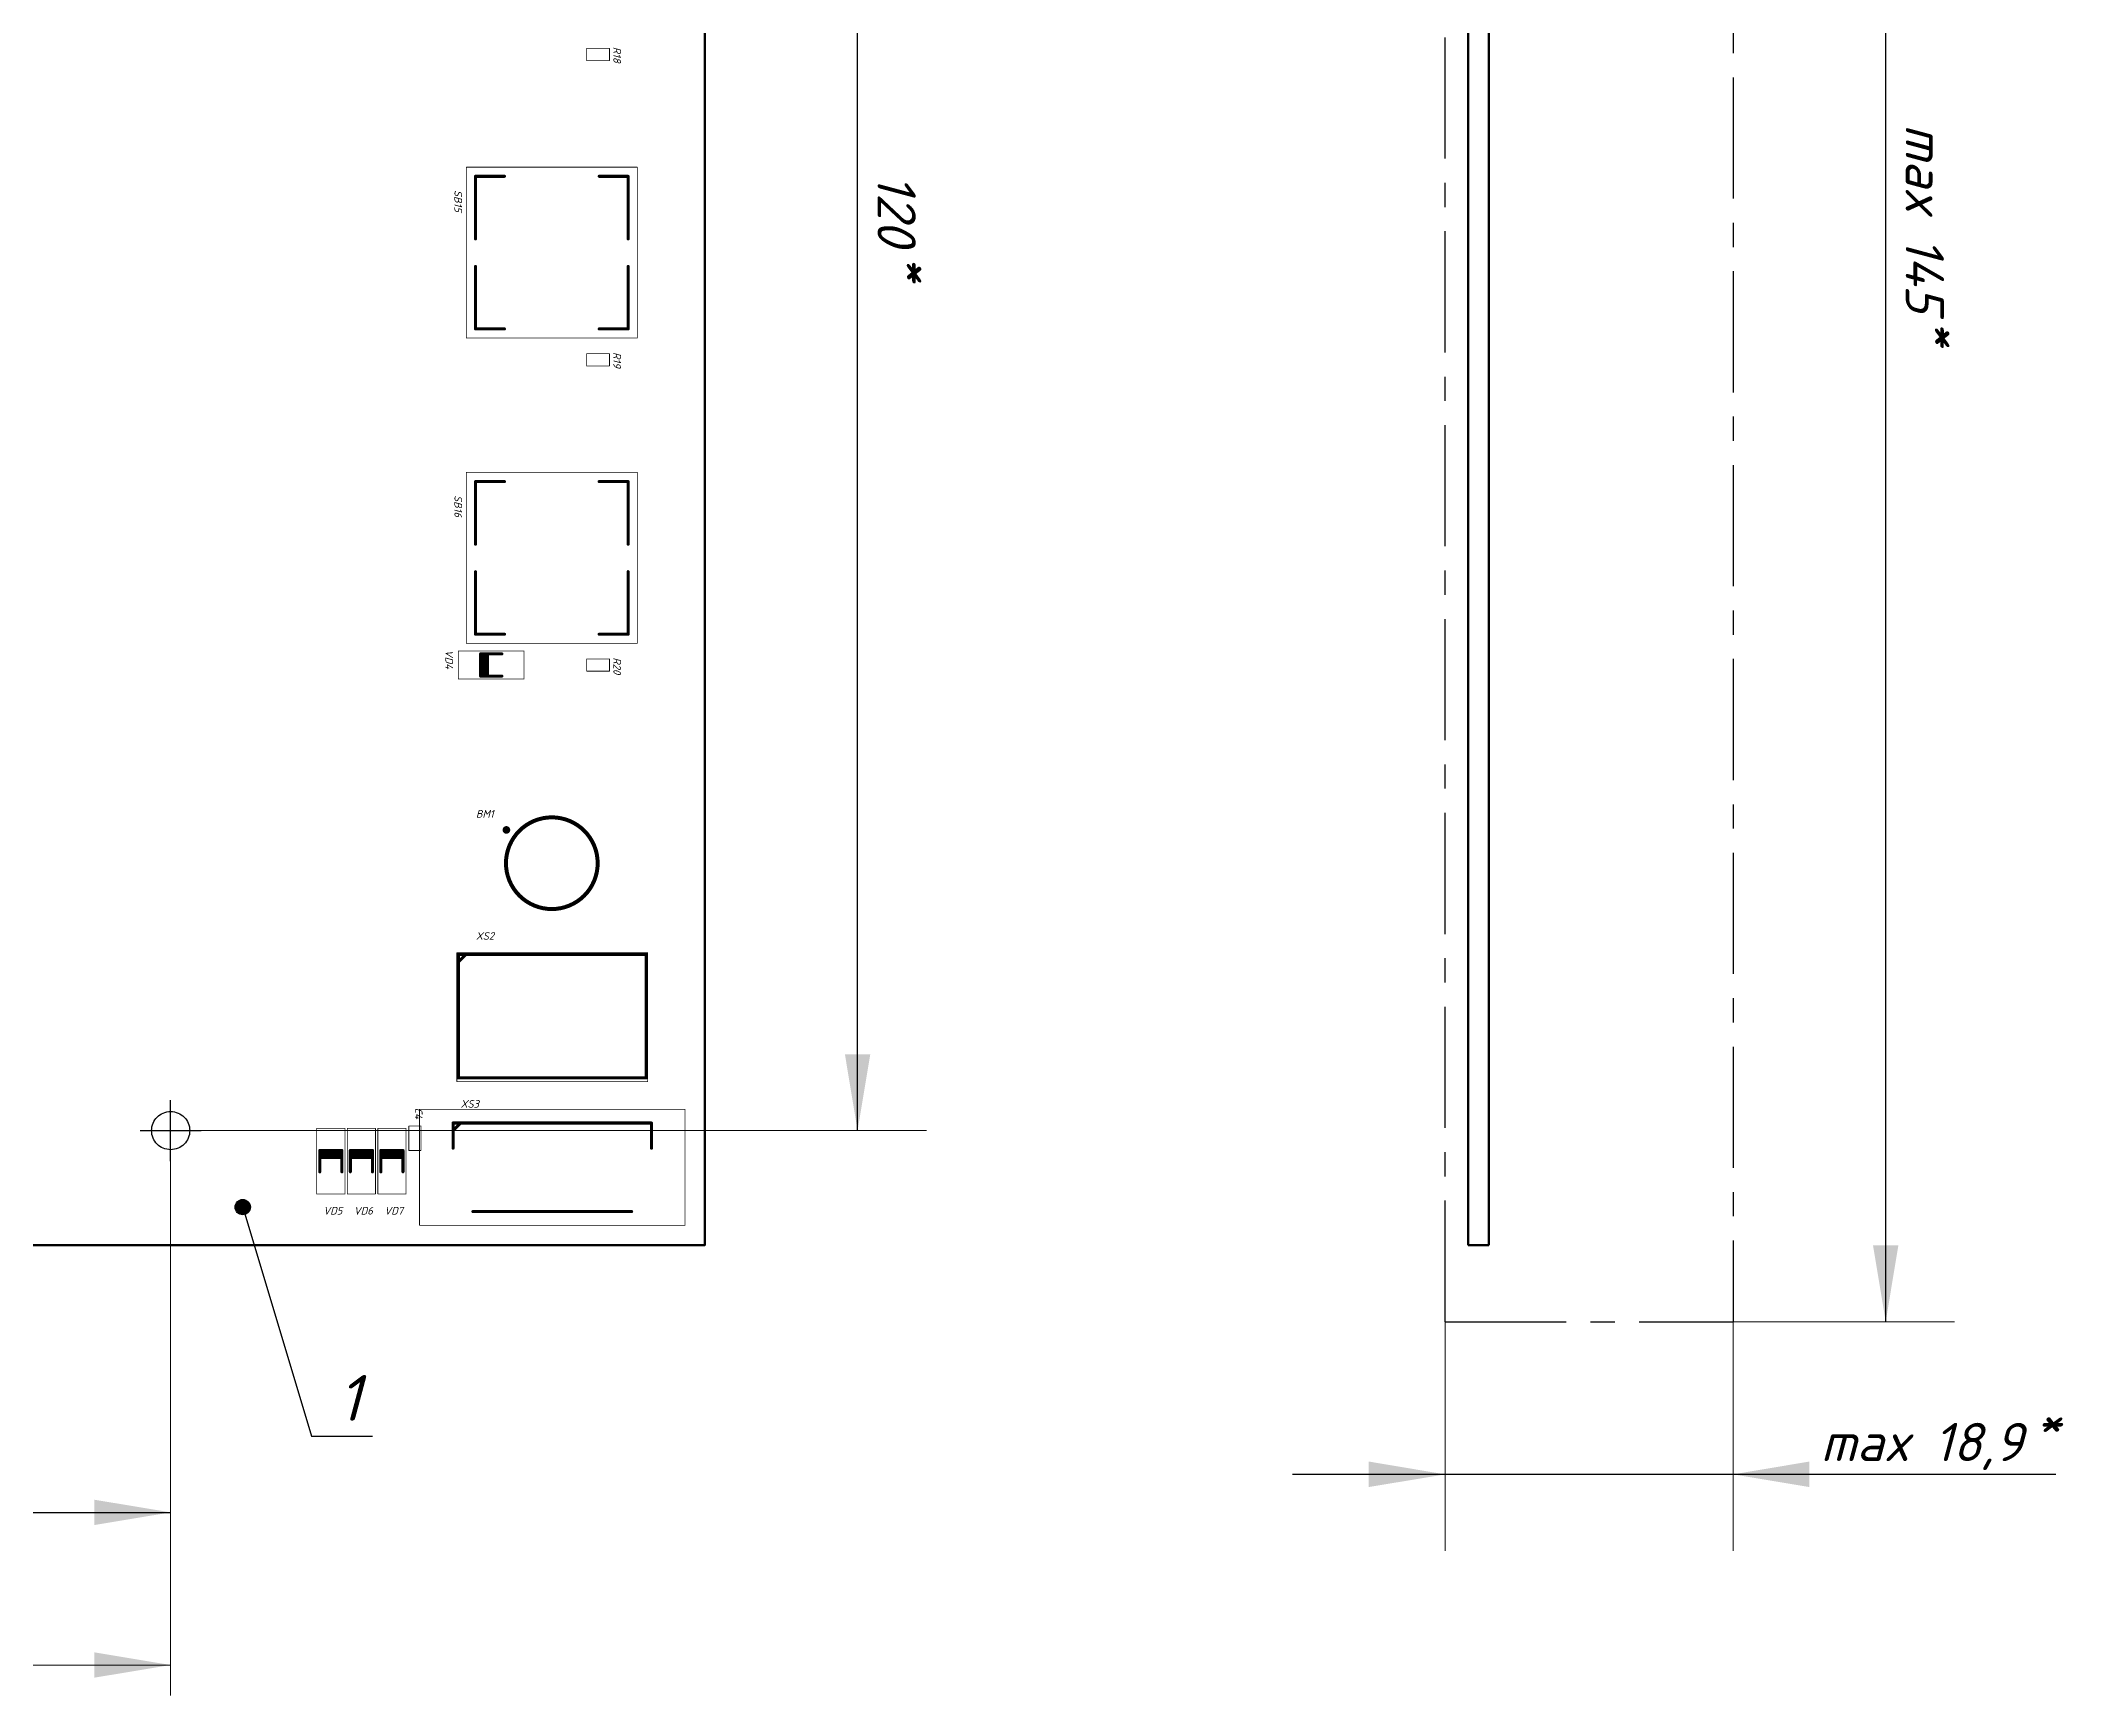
# Model space of a CAD drawing. Header units: millimetres. Extents: x 0 to 594, y 0 to 420.
# Drawn here: x 261.5 to 394, y 180.5 to 288.9 of the extents above; entities that cross this region are included whole.
import ezdxf

# ---------------------------------------------------------------- set-up
doc = ezdxf.new("R2010")
doc.units = ezdxf.units.MM
doc.header["$LTSCALE"] = 0.5
doc.linetypes.add('осевая', pattern=[50.8, 31.75, -6.35, 6.35, -6.35])
for name, color, linetype in [('KeepOutLayer', 6, 'Continuous'), ('Mechanical15', 82, 'Continuous'), ('TopOverlay', 2, 'Continuous')]:
    doc.layers.add(name, color=color, linetype=linetype)
doc.styles.add('2.5', font='isocpeui.ttf', dxfattribs={"height": 2.5})
doc.styles.get("Standard").update_dxf_attribs({"font": 'isocpeui.ttf', "height": 2.5})

msp = doc.modelspace()

# ---------------------------------------------------------------- hatches: boundary and pattern name
h = msp.add_hatch(color=256)
h.dxf.hatch_style = 1
edge = h.paths.add_edge_path()
edge.add_arc((274.72, 212.49), 0.5, 0, 360)

# ---------------------------------------------------------------- linework, layer by layer
at = {"linetype": 'осевая', "lineweight": -3, "ltscale": 0.5}
for p, q in [((353.49, 204.98), (353.5, 350)), ((372.35, 350), (372.35, 204.98)), ((353.49, 204.98), (372.35, 204.98))]:
    msp.add_line(p, q, dxfattribs=at)
at = {"linetype": 'осевая', "ltscale": 100}
for p, q in [((382.35, 204.98), (382.35, 350)), ((315, 217.5), (315, 337.5)), ((270, 215.5), (270, 219.5)), ((268, 217.5), (272, 217.5)), ((393.49, 194.98), (343.49, 194.98))]:
    msp.add_line(p, q, dxfattribs=at)
at = {"lineweight": 13}
for p, q in [((270, 217.5), (270, 180.49)), ((270, 217.5), (319.51, 217.5)), ((353.49, 204.98), (353.49, 189.98)), ((372.35, 204.98), (372.35, 189.98)), ((372.35, 204.98), (386.86, 204.98)), ((270, 182.49), (132.5, 182.49))]:
    msp.add_line(p, q, dxfattribs=at)
for p, q in [((274.72, 212.49), (279.22, 197.49)), ((279.22, 197.49), (283.22, 197.49))]:
    msp.add_line(p, q)
at = {"linetype": 'осевая', "lineweight": -3, "ltscale": 100}
msp.add_line((200, 192.49), (270, 192.49), dxfattribs=at)
at = {"linetype": 'осевая', "ltscale": 100}
msp.add_circle((270, 217.5), 1.25, dxfattribs=at)
msp.add_circle((274.72, 212.49), 0.5)
at = {"lineweight": 13}
for points in [[(315.83, 222.5), (314.17, 222.5), (315, 217.5)], [(383.18, 209.98), (381.52, 209.98), (382.35, 204.98)], [(348.49, 195.82), (348.49, 194.15), (353.49, 194.98)], [(377.35, 194.15), (377.35, 195.82), (372.35, 194.98)], [(265, 191.66), (265, 193.32), (270, 192.49)], [(265, 181.66), (265, 183.32), (270, 182.49)]]:
    msp.add_solid(points, dxfattribs=at)
at = {"layer": 'KeepOutLayer', "lineweight": 50}
for p, q in [((305, 210), (305, 350)), ((95, 210), (305, 210))]:
    msp.add_line(p, q, dxfattribs=at)
at = {"layer": 'KeepOutLayer', "linetype": 'осевая', "lineweight": 50, "ltscale": 100}
for p, q in [((355, 210), (355, 350)), ((356.35, 210), (356.35, 350)), ((355, 210), (356.35, 210))]:
    msp.add_line(p, q, dxfattribs=at)
at = {"layer": 'KeepOutLayer', "lineweight": 50}
for start, end in [(180, 0), (0, 180), (180, 0), (0, 180)]:
    msp.add_arc((305, 210), 0.0025, start, end, dxfattribs=at)
at = {"layer": 'Mechanical15', "lineweight": 25, "const_width": 0.05}
for points in [[(297.25, 287.6), (297.25, 288.4)], [(297.25, 288.4), (298.75, 288.4)], [(297.25, 287.6), (298.75, 287.6)], [(298.75, 287.6), (298.75, 288.4)], [(289.37, 280.62), (300.57, 280.62)], [(289.37, 269.42), (289.37, 280.62)], [(300.57, 269.42), (300.57, 280.62)], [(289.37, 269.42), (300.57, 269.42)], [(297.25, 267.6), (297.25, 268.4)], [(297.25, 268.4), (298.75, 268.4)], [(298.75, 267.6), (298.75, 268.4)], [(297.25, 267.6), (298.75, 267.6)], [(289.37, 260.62), (300.57, 260.62)], [(289.37, 249.42), (289.37, 260.62)], [(300.57, 249.42), (300.57, 260.62)], [(289.37, 249.42), (300.57, 249.42)], [(288.85, 248.92), (293.15, 248.92)], [(288.85, 247.08), (288.85, 248.92)], [(293.15, 247.08), (293.15, 248.92)], [(297.25, 247.6), (297.25, 248.4)], [(297.25, 248.4), (298.75, 248.4)], [(298.75, 247.6), (298.75, 248.4)], [(288.85, 247.08), (293.15, 247.08)], [(297.25, 247.6), (298.75, 247.6)], [(288.75, 229.15), (301.25, 229.15)], [(288.75, 220.7), (288.75, 229.15)], [(301.25, 220.7), (301.25, 229.15)], [(288.75, 220.7), (301.25, 220.7)], [(286.3, 218.9), (303.7, 218.9)], [(286.3, 211.3), (286.3, 218.9)], [(303.7, 211.3), (303.7, 218.9)], [(279.57, 213.35), (279.57, 217.65)], [(279.57, 217.65), (281.42, 217.65)], [(281.42, 213.35), (281.42, 217.65)], [(281.57, 213.35), (281.57, 217.65)], [(281.57, 217.65), (283.42, 217.65)], [(283.42, 213.35), (283.42, 217.65)], [(283.57, 213.35), (283.57, 217.65)], [(283.57, 217.65), (285.42, 217.65)], [(285.42, 213.35), (285.42, 217.65)], [(285.6, 216.2), (285.6, 217.8)], [(285.6, 217.8), (286.4, 217.8)], [(286.4, 216.2), (286.4, 217.8)], [(285.6, 216.2), (286.4, 216.2)], [(279.57, 213.35), (281.42, 213.35)], [(281.57, 213.35), (283.42, 213.35)], [(283.57, 213.35), (285.42, 213.35)], [(286.3, 211.3), (303.7, 211.3)]]:
    msp.add_lwpolyline(points, dxfattribs=at)
at = {"layer": 'Mechanical15', "lineweight": 25}
for points, const_width in [([(297.26, 288.4, 1), (297.24, 288.4, 1)], 0.025), ([(297.26, 288.4, 1), (297.24, 288.4, 1)], 0.025), ([(297.26, 287.6, 1), (297.24, 287.6, 1)], 0.025), ([(297.26, 287.6, 1), (297.24, 287.6, 1)], 0.025), ([(298.76, 288.4, 1), (298.74, 288.4, 1)], 0.025), ([(298.76, 288.4, 1), (298.74, 288.4, 1)], 0.025), ([(298.76, 287.6, 1), (298.74, 287.6, 1)], 0.025), ([(298.76, 287.6, 1), (298.74, 287.6, 1)], 0.025), ([(289.37, 280.63, 1), (289.37, 280.61, 1)], 0.025), ([(289.37, 280.63, 1), (289.37, 280.61, 1)], 0.025), ([(300.57, 280.63, 1), (300.57, 280.61, 1)], 0.025), ([(300.57, 280.63, 1), (300.57, 280.61, 1)], 0.025), ([(289.37, 269.43, 1), (289.37, 269.41, 1)], 0.025), ([(289.37, 269.43, 1), (289.37, 269.41, 1)], 0.025), ([(300.57, 269.43, 1), (300.57, 269.41, 1)], 0.025), ([(300.57, 269.43, 1), (300.57, 269.41, 1)], 0.025), ([(297.26, 268.4, 1), (297.24, 268.4, 1)], 0.025), ([(297.26, 268.4, 1), (297.24, 268.4, 1)], 0.025), ([(298.76, 268.4, 1), (298.74, 268.4, 1)], 0.025), ([(298.76, 268.4, 1), (298.74, 268.4, 1)], 0.025), ([(297.26, 267.6, 1), (297.24, 267.6, 1)], 0.025), ([(297.26, 267.6, 1), (297.24, 267.6, 1)], 0.025), ([(298.76, 267.6, 1), (298.74, 267.6, 1)], 0.025), ([(298.76, 267.6, 1), (298.74, 267.6, 1)], 0.025), ([(289.37, 260.63, 1), (289.37, 260.61, 1)], 0.025), ([(289.37, 260.63, 1), (289.37, 260.61, 1)], 0.025), ([(300.57, 260.63, 1), (300.57, 260.61, 1)], 0.025), ([(300.57, 260.63, 1), (300.57, 260.61, 1)], 0.025), ([(289.37, 249.43, 1), (289.37, 249.41, 1)], 0.025), ([(289.37, 249.43, 1), (289.37, 249.41, 1)], 0.025), ([(300.57, 249.43, 1), (300.57, 249.41, 1)], 0.025), ([(300.57, 249.43, 1), (300.57, 249.41, 1)], 0.025), ([(288.84, 248.92, 1), (288.86, 248.92, 1)], 0.025), ([(288.84, 248.92, 1), (288.86, 248.92, 1)], 0.025), ([(290.47, 248, 1), (290.52, 248, 1)], 0.05), ([(293.14, 248.92, 1), (293.16, 248.92, 1)], 0.025), ([(293.14, 248.92, 1), (293.16, 248.92, 1)], 0.025), ([(297.26, 248.4, 1), (297.24, 248.4, 1)], 0.025), ([(297.26, 248.4, 1), (297.24, 248.4, 1)], 0.025), ([(298.76, 248.4, 1), (298.74, 248.4, 1)], 0.025), ([(298.76, 248.4, 1), (298.74, 248.4, 1)], 0.025), ([(288.84, 247.08, 1), (288.86, 247.08, 1)], 0.025), ([(288.84, 247.08, 1), (288.86, 247.08, 1)], 0.025), ([(293.14, 247.08, 1), (293.16, 247.08, 1)], 0.025), ([(293.14, 247.08, 1), (293.16, 247.08, 1)], 0.025), ([(297.26, 247.6, 1), (297.24, 247.6, 1)], 0.025), ([(297.26, 247.6, 1), (297.24, 247.6, 1)], 0.025), ([(298.76, 247.6, 1), (298.74, 247.6, 1)], 0.025), ([(298.76, 247.6, 1), (298.74, 247.6, 1)], 0.025), ([(298.08, 235.02, 1), (291.86, 235.02, 1)], 0.05), ([(291.85, 235.02, 1), (291.88, 235.02, 1)], 0.025), ([(298.06, 235.02, 1), (298.09, 235.02, 1)], 0.025), ([(288.76, 229.15, 1), (288.74, 229.15, 1)], 0.025), ([(288.76, 229.15, 1), (288.74, 229.15, 1)], 0.025), ([(301.26, 229.15, 1), (301.24, 229.15, 1)], 0.025), ([(301.26, 229.15, 1), (301.24, 229.15, 1)], 0.025), ([(288.76, 220.7, 1), (288.74, 220.7, 1)], 0.025), ([(288.76, 220.7, 1), (288.74, 220.7, 1)], 0.025), ([(301.26, 220.7, 1), (301.24, 220.7, 1)], 0.025), ([(301.26, 220.7, 1), (301.24, 220.7, 1)], 0.025), ([(286.29, 218.9, 1), (286.31, 218.9, 1)], 0.025), ([(286.29, 218.9, 1), (286.31, 218.9, 1)], 0.025), ([(303.69, 218.9, 1), (303.71, 218.9, 1)], 0.025), ([(303.69, 218.9, 1), (303.71, 218.9, 1)], 0.025), ([(279.57, 217.66, 1), (279.57, 217.64, 1)], 0.025), ([(279.57, 217.66, 1), (279.57, 217.64, 1)], 0.025), ([(281.42, 217.66, 1), (281.42, 217.64, 1)], 0.025), ([(281.42, 217.66, 1), (281.42, 217.64, 1)], 0.025), ([(281.57, 217.66, 1), (281.57, 217.64, 1)], 0.025), ([(281.57, 217.66, 1), (281.57, 217.64, 1)], 0.025), ([(283.42, 217.66, 1), (283.42, 217.64, 1)], 0.025), ([(283.42, 217.66, 1), (283.42, 217.64, 1)], 0.025), ([(283.57, 217.66, 1), (283.57, 217.64, 1)], 0.025), ([(283.57, 217.66, 1), (283.57, 217.64, 1)], 0.025), ([(285.42, 217.66, 1), (285.42, 217.64, 1)], 0.025), ([(285.42, 217.66, 1), (285.42, 217.64, 1)], 0.025), ([(285.6, 217.81, 1), (285.6, 217.79, 1)], 0.025), ([(285.6, 217.81, 1), (285.6, 217.79, 1)], 0.025), ([(286.4, 217.81, 1), (286.4, 217.79, 1)], 0.025), ([(286.4, 217.81, 1), (286.4, 217.79, 1)], 0.025), ([(280.5, 216.02, 1), (280.5, 215.98, 1)], 0.05), ([(282.5, 216.02, 1), (282.5, 215.98, 1)], 0.05), ([(284.5, 216.02, 1), (284.5, 215.98, 1)], 0.05), ([(285.6, 216.21, 1), (285.6, 216.19, 1)], 0.025), ([(285.6, 216.21, 1), (285.6, 216.19, 1)], 0.025), ([(286.4, 216.21, 1), (286.4, 216.19, 1)], 0.025), ([(286.4, 216.21, 1), (286.4, 216.19, 1)], 0.025), ([(279.57, 213.36, 1), (279.57, 213.34, 1)], 0.025), ([(279.57, 213.36, 1), (279.57, 213.34, 1)], 0.025), ([(281.42, 213.36, 1), (281.42, 213.34, 1)], 0.025), ([(281.42, 213.36, 1), (281.42, 213.34, 1)], 0.025), ([(281.57, 213.36, 1), (281.57, 213.34, 1)], 0.025), ([(281.57, 213.36, 1), (281.57, 213.34, 1)], 0.025), ([(283.42, 213.36, 1), (283.42, 213.34, 1)], 0.025), ([(283.42, 213.36, 1), (283.42, 213.34, 1)], 0.025), ([(283.57, 213.36, 1), (283.57, 213.34, 1)], 0.025), ([(283.57, 213.36, 1), (283.57, 213.34, 1)], 0.025), ([(285.42, 213.36, 1), (285.42, 213.34, 1)], 0.025), ([(285.42, 213.36, 1), (285.42, 213.34, 1)], 0.025), ([(286.29, 211.3, 1), (286.31, 211.3, 1)], 0.025), ([(286.29, 211.3, 1), (286.31, 211.3, 1)], 0.025), ([(303.69, 211.3, 1), (303.71, 211.3, 1)], 0.025), ([(303.69, 211.3, 1), (303.71, 211.3, 1)], 0.025)]:
    msp.add_lwpolyline(points, format="xyb", close=True, dxfattribs=dict(at, const_width=const_width))
at = {"layer": 'TopOverlay'}
for p, q in [((288.85, 229.05), (289.35, 229.05)), ((289.35, 229.05), (288.85, 228.55)), ((288.85, 228.55), (288.85, 229.05)), ((288.5, 218), (289, 218)), ((289, 218), (288.5, 217.5)), ((288.5, 217.5), (288.5, 218))]:
    msp.add_line(p, q, dxfattribs=at)
at = {"layer": 'TopOverlay', "const_width": 0.2}
for points in [[(289.97, 280.02), (291.87, 280.02)], [(289.97, 275.92), (289.97, 280.02)], [(298.07, 280.02), (299.97, 280.02)], [(299.97, 275.92), (299.97, 280.02)], [(289.97, 270.02), (289.97, 274.12)], [(299.97, 270.02), (299.97, 274.12)], [(289.97, 270.02), (291.87, 270.02)], [(298.07, 270.02), (299.97, 270.02)], [(289.97, 260.02), (291.87, 260.02)], [(289.97, 255.92), (289.97, 260.02)], [(298.07, 260.02), (299.97, 260.02)], [(299.97, 255.92), (299.97, 260.02)], [(289.97, 250.02), (289.97, 254.12)], [(299.97, 250.02), (299.97, 254.12)], [(289.97, 250.02), (291.87, 250.02)], [(298.07, 250.02), (299.97, 250.02)], [(290.3, 247.28), (290.3, 248.73)], [(290.3, 248.73), (291.7, 248.73)], [(290.3, 247.28), (291.7, 247.28)], [(288.85, 228.55), (289.35, 229.05)], [(288.85, 229.05), (301.15, 229.05)], [(288.85, 220.95), (288.85, 229.05)], [(301.15, 220.95), (301.15, 229.05)], [(288.85, 220.95), (301.15, 220.95)], [(288.5, 218), (301.5, 218)], [(288.5, 216.35), (288.5, 218)], [(288.5, 217.5), (289, 218)], [(301.5, 216.35), (301.5, 218)], [(279.77, 216.2), (281.22, 216.2)], [(279.77, 214.8), (279.77, 216.2)], [(281.22, 214.8), (281.22, 216.2)], [(281.77, 216.2), (283.22, 216.2)], [(281.77, 214.8), (281.77, 216.2)], [(283.22, 214.8), (283.22, 216.2)], [(283.77, 216.2), (285.22, 216.2)], [(283.77, 214.8), (283.77, 216.2)], [(285.22, 214.8), (285.22, 216.2)], [(289.8, 212.2), (300.2, 212.2)]]:
    msp.add_lwpolyline(points, dxfattribs=at)
at = {"layer": 'TopOverlay'}
for points, const_width in [([(289.97, 280.07, 1), (289.97, 279.97, 1)], 0.1), ([(289.97, 280.07, 1), (289.97, 279.97, 1)], 0.1), ([(291.87, 280.07, 1), (291.87, 279.97, 1)], 0.1), ([(298.07, 280.07, 1), (298.07, 279.97, 1)], 0.1), ([(299.97, 280.07, 1), (299.97, 279.97, 1)], 0.1), ([(299.97, 280.07, 1), (299.97, 279.97, 1)], 0.1), ([(289.97, 275.97, 1), (289.97, 275.87, 1)], 0.1), ([(299.97, 275.97, 1), (299.97, 275.87, 1)], 0.1), ([(289.97, 274.17, 1), (289.97, 274.07, 1)], 0.1), ([(299.97, 274.17, 1), (299.97, 274.07, 1)], 0.1), ([(289.97, 270.07, 1), (289.97, 269.97, 1)], 0.1), ([(289.97, 270.07, 1), (289.97, 269.97, 1)], 0.1), ([(291.87, 270.07, 1), (291.87, 269.97, 1)], 0.1), ([(298.07, 270.07, 1), (298.07, 269.97, 1)], 0.1), ([(299.97, 270.07, 1), (299.97, 269.97, 1)], 0.1), ([(299.97, 270.07, 1), (299.97, 269.97, 1)], 0.1), ([(289.97, 260.07, 1), (289.97, 259.97, 1)], 0.1), ([(289.97, 260.07, 1), (289.97, 259.97, 1)], 0.1), ([(291.87, 260.07, 1), (291.87, 259.97, 1)], 0.1), ([(298.07, 260.07, 1), (298.07, 259.97, 1)], 0.1), ([(299.97, 260.07, 1), (299.97, 259.97, 1)], 0.1), ([(299.97, 260.07, 1), (299.97, 259.97, 1)], 0.1), ([(289.97, 255.97, 1), (289.97, 255.87, 1)], 0.1), ([(299.97, 255.97, 1), (299.97, 255.87, 1)], 0.1), ([(289.97, 254.17, 1), (289.97, 254.07, 1)], 0.1), ([(299.97, 254.17, 1), (299.97, 254.07, 1)], 0.1), ([(289.97, 250.07, 1), (289.97, 249.97, 1)], 0.1), ([(289.97, 250.07, 1), (289.97, 249.97, 1)], 0.1), ([(291.87, 250.07, 1), (291.87, 249.97, 1)], 0.1), ([(298.07, 250.07, 1), (298.07, 249.97, 1)], 0.1), ([(299.97, 250.07, 1), (299.97, 249.97, 1)], 0.1), ([(299.97, 250.07, 1), (299.97, 249.97, 1)], 0.1), ([(290.25, 248.73, 1), (290.35, 248.73, 1)], 0.1), ([(290.25, 248.73, 1), (290.35, 248.73, 1)], 0.1), ([(291.65, 248.73, 1), (291.75, 248.73, 1)], 0.1), ([(290.25, 247.28, 1), (290.35, 247.28, 1)], 0.1), ([(290.25, 247.28, 1), (290.35, 247.28, 1)], 0.1), ([(291.65, 247.28, 1), (291.75, 247.28, 1)], 0.1), ([(292.12, 237.2, 1), (291.87, 237.2, 1)], 0.25), ([(291.81, 237.2, 1), (291.93, 237.2, 1)], 0.125), ([(297.97, 235.02, 1), (291.97, 235.02, 1)], 0.254), ([(292.06, 237.2, 1), (292.18, 237.2, 1)], 0.125), ([(291.91, 235.02, 1), (292.03, 235.02, 1)], 0.127), ([(297.91, 235.02, 1), (298.03, 235.02, 1)], 0.127), ([(288.9, 229.05, 1), (288.8, 229.05, 1)], 0.1), ([(288.9, 229.05, 1), (288.8, 229.05, 1)], 0.1), ([(288.9, 228.55, 1), (288.8, 228.55, 1)], 0.1), ([(289.4, 229.05, 1), (289.3, 229.05, 1)], 0.1), ([(301.2, 229.05, 1), (301.1, 229.05, 1)], 0.1), ([(301.2, 229.05, 1), (301.1, 229.05, 1)], 0.1), ([(288.9, 220.95, 1), (288.8, 220.95, 1)], 0.1), ([(288.9, 220.95, 1), (288.8, 220.95, 1)], 0.1), ([(301.2, 220.95, 1), (301.1, 220.95, 1)], 0.1), ([(301.2, 220.95, 1), (301.1, 220.95, 1)], 0.1), ([(288.45, 218, 1), (288.55, 218, 1)], 0.1), ([(288.45, 218, 1), (288.55, 218, 1)], 0.1), ([(288.45, 217.5, 1), (288.55, 217.5, 1)], 0.1), ([(288.95, 218, 1), (289.05, 218, 1)], 0.1), ([(301.45, 218, 1), (301.55, 218, 1)], 0.1), ([(301.45, 218, 1), (301.55, 218, 1)], 0.1), ([(279.77, 216.25, 1), (279.77, 216.15, 1)], 0.1), ([(279.77, 216.25, 1), (279.77, 216.15, 1)], 0.1), ([(281.22, 216.25, 1), (281.22, 216.15, 1)], 0.1), ([(281.22, 216.25, 1), (281.22, 216.15, 1)], 0.1), ([(281.77, 216.25, 1), (281.77, 216.15, 1)], 0.1), ([(281.77, 216.25, 1), (281.77, 216.15, 1)], 0.1), ([(283.22, 216.25, 1), (283.22, 216.15, 1)], 0.1), ([(283.22, 216.25, 1), (283.22, 216.15, 1)], 0.1), ([(283.77, 216.25, 1), (283.77, 216.15, 1)], 0.1), ([(283.77, 216.25, 1), (283.77, 216.15, 1)], 0.1), ([(285.22, 216.25, 1), (285.22, 216.15, 1)], 0.1), ([(285.22, 216.25, 1), (285.22, 216.15, 1)], 0.1), ([(288.45, 216.35, 1), (288.55, 216.35, 1)], 0.1), ([(301.45, 216.35, 1), (301.55, 216.35, 1)], 0.1), ([(279.77, 214.85, 1), (279.77, 214.75, 1)], 0.1), ([(281.22, 214.85, 1), (281.22, 214.75, 1)], 0.1), ([(281.77, 214.85, 1), (281.77, 214.75, 1)], 0.1), ([(283.22, 214.85, 1), (283.22, 214.75, 1)], 0.1), ([(283.77, 214.85, 1), (283.77, 214.75, 1)], 0.1), ([(285.22, 214.85, 1), (285.22, 214.75, 1)], 0.1), ([(289.75, 212.2, 1), (289.85, 212.2, 1)], 0.1), ([(300.15, 212.2, 1), (300.25, 212.2, 1)], 0.1)]:
    msp.add_lwpolyline(points, format="xyb", close=True, dxfattribs=dict(at, const_width=const_width))
for points in [[(290.3, 247.28), (290.85, 247.28), (290.3, 248.73), (290.85, 248.73)], [(279.77, 216.2), (279.77, 215.65), (281.22, 216.2), (281.22, 215.65)], [(281.77, 216.2), (281.77, 215.65), (283.22, 216.2), (283.22, 215.65)], [(283.77, 216.2), (283.77, 215.65), (285.22, 216.2), (285.22, 215.65)]]:
    msp.add_solid(points, dxfattribs=at)

# ---------------------------------------------------------------- texts
at = {"linetype": 'осевая', "ltscale": 100, "style": '2.5'}
for s, rotation, p in [('max 145', 270, (383.66, 283.44)), ('120', 270, (316.31, 280.16)), ('*', 270, (317.71, 274.79)), ('*', 270, (385.06, 270.56)), ('max 18,9', 0, (378.09, 195.85)), ('*', 0, (392.19, 197.25))]:
    msp.add_text(s, height=2.5, rotation=rotation, dxfattribs=at).set_placement(p)
at = {"insert": (281.72, 199.99), "char_height": 3, "attachment_point": 5}
msp.add_mtext('1', dxfattribs=at)
at = {"layer": 'TopOverlay'}
for s, p in [('R18', (299, 288.5)), ('SB15', (288.59, 279.12)), ('R19', (299, 268.5)), ('SB16', (288.59, 259.13)), ('VD4', (288, 249)), ('R20', (299, 248.5)), ('C4', (286, 219))]:
    msp.add_text(s, height=0.5, rotation=270, dxfattribs=at).set_placement(p)
for s, p in [('BM1', (290, 238)), ('XS2', (290, 230)), ('XS3', (289, 219)), ('VD5', (280, 212)), ('VD6', (282, 212)), ('VD7', (284, 212))]:
    msp.add_text(s, height=0.5, dxfattribs=at).set_placement(p)

doc.saveas('drawing.dxf')
